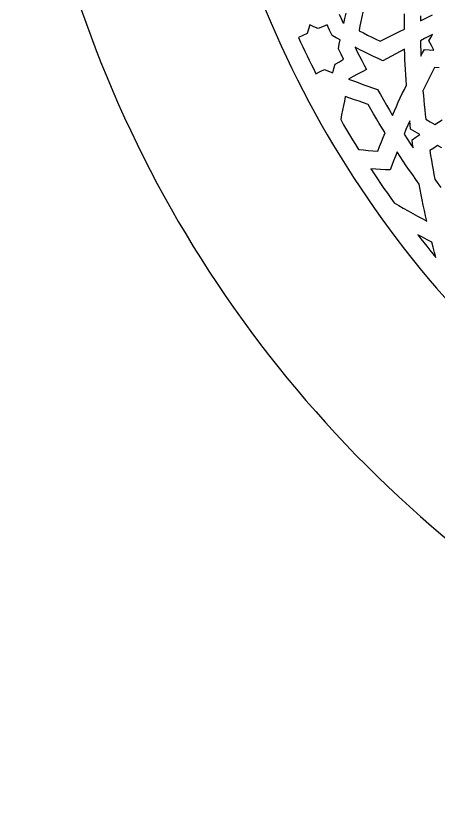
# Model space of a CAD drawing. Extents: x -250 to 250, y -250 to 250.
# Drawn here: x -250 to -161.6, y -250 to -82.8 of the extents above; entities that cross this region are included whole.
import ezdxf

# ---------------------------------------------------------------- set-up
doc = ezdxf.new("R2010")
doc.units = 0
doc.header["$MEASUREMENT"] = 0
doc.layers.add('LAYER_1', color=18, linetype='CONTINUOUS')
doc.layers.add('LAYER_2', color=174, linetype='CONTINUOUS')

msp = doc.modelspace()

# ---------------------------------------------------------------- linework, layer by layer
at = {"layer": 'LAYER_1'}
msp.add_lwpolyline([(0, 250, 0.414214), (-250, 0, 0.414214), (0, -250, 0.414214), (250, 0, 0.414214)], format="xyb", close=True, dxfattribs=at)
for points in [[(-181.1, -82.24), (-181.33, -83.3), (-181.56, -84.36), (-181.99, -83.41), (-182.42, -82.46)], [(-177.51, -82.01), (-177.72, -82.96), (-177.93, -83.92), (-178.13, -84.87), (-178.31, -85.83), (-178.27, -85.85), (-178.28, -85.9), (-177.4, -86.34), (-176.53, -86.78), (-175.66, -87.22), (-174.79, -87.65), (-173.92, -88.08), (-173.08, -87.65), (-172.23, -87.23), (-171.39, -86.8), (-170.54, -86.37), (-169.7, -85.94), (-168.85, -85.52), (-168.85, -84.47), (-168.84, -83.42), (-168.83, -82.38)], [(-165.5, -82.79), (-165.51, -83.82), (-164.66, -83.39), (-163.81, -82.96), (-162.96, -82.53)], [(-161.59, -93.61), (-162.58, -93.55), (-163.07, -94.52), (-163.55, -95.5), (-164.03, -96.48), (-164.5, -97.47), (-164.96, -98.45), (-164.87, -99.43), (-164.78, -100.41), (-164.69, -101.4), (-164.59, -102.39), (-164.49, -103.38), (-164.39, -104.38), (-163.45, -104.95), (-162.5, -105.51), (-161.74, -105.01), (-160.97, -104.51)], [(-161.01, -110.38), (-161.93, -109.86), (-162.73, -110.4), (-163.52, -110.94), (-163.36, -111.93), (-163.19, -112.92), (-163.02, -113.92), (-162.85, -114.92), (-162.68, -115.93), (-162.5, -116.93), (-161.89, -117.8), (-161.25, -118.65)]]:
    msp.add_lwpolyline(points, dxfattribs=at)
for points in [[(-182.28, -87.78), (-183.12, -87.34), (-183.96, -86.9), (-184.48, -85.78), (-184.98, -84.66), (-185.93, -85.05), (-186.87, -85.44), (-187.74, -85.04), (-188.62, -84.64), (-188.89, -85.56), (-189.16, -86.48), (-190.06, -86.9), (-190.96, -87.31), (-190.53, -88.26), (-190.1, -89.22), (-189.65, -90.16), (-189.18, -91.11), (-188.72, -92.05), (-188.26, -92.99), (-187.8, -93.93), (-187.34, -94.88), (-186.45, -94.43), (-185.57, -93.98), (-184.68, -94.35), (-183.78, -94.7), (-183.56, -93.78), (-183.32, -92.84), (-182.43, -92.35), (-181.54, -91.85), (-182.08, -90.75), (-182.62, -89.64), (-182.45, -88.71)], [(-163.72, -88), (-163.34, -87.32), (-162.97, -86.64), (-163.81, -87.08), (-164.65, -87.53), (-165.49, -87.98), (-165.47, -89.04), (-165.44, -90.1), (-165.41, -91.17), (-165.05, -90.47), (-164.68, -89.78), (-163.68, -89.87), (-162.67, -89.94), (-163.2, -88.98)], [(-171.32, -103.57), (-170.92, -102.65), (-170.52, -101.75), (-170.12, -100.84), (-169.7, -99.93), (-169.28, -99.03), (-168.85, -98.13), (-168.42, -97.23), (-168.49, -96.15), (-168.56, -95.08), (-168.63, -94.01), (-168.69, -92.95), (-168.73, -91.87), (-168.77, -90.8), (-168.8, -89.74), (-169.71, -90.22), (-170.61, -90.7), (-171.52, -91.18), (-172.43, -91.67), (-173.34, -92.15), (-174.31, -91.7), (-175.28, -91.24), (-176.26, -90.78), (-177.23, -90.32), (-178.19, -89.84), (-179.15, -89.35), (-178.69, -90.28), (-178.22, -91.21), (-177.74, -92.13), (-177.25, -93.05), (-176.76, -93.97), (-177.7, -94.47), (-178.64, -94.97), (-179.58, -95.47), (-180.52, -95.97), (-179.51, -96.34), (-178.51, -96.72), (-177.52, -97.09), (-176.51, -97.44), (-175.5, -97.79), (-174.49, -98.13), (-173.87, -99.23), (-173.24, -100.32), (-172.62, -101.41), (-171.98, -102.49)], [(-174.42, -111.02), (-174.05, -110.07), (-173.66, -109.12), (-173.27, -108.17), (-172.88, -107.23), (-173.49, -106.24), (-174.09, -105.26), (-174.69, -104.27), (-175.29, -103.28), (-175.86, -102.28), (-176.44, -101.27), (-177.38, -100.95), (-178.33, -100.62), (-179.28, -100.29), (-180.23, -99.95), (-181.19, -99.61), (-181.38, -100.57), (-181.58, -101.54), (-181.77, -102.51), (-181.96, -103.48), (-182.15, -104.46), (-181.54, -105.52), (-180.94, -106.57), (-180.32, -107.61), (-179.68, -108.65), (-179.05, -109.68), (-178.42, -110.72), (-177.41, -110.8), (-176.42, -110.88), (-175.42, -110.95)], [(-167, -110.39), (-167.12, -109.52), (-167.25, -108.65), (-166.43, -108.12), (-165.62, -107.59), (-166.58, -107.01), (-167.55, -106.42), (-167.65, -105.55), (-167.74, -104.68), (-168.14, -105.61), (-168.53, -106.54), (-168.92, -107.47), (-168.28, -108.44), (-167.64, -109.42)], [(-164.16, -125.67), (-164.41, -124.56), (-164.65, -123.46), (-164.89, -122.35), (-165.12, -121.25), (-165.35, -120.16), (-165.56, -119.05), (-165.76, -117.94), (-166.43, -116.98), (-167.11, -116.02), (-167.78, -115.07), (-168.45, -114.1), (-169.09, -113.12), (-169.74, -112.14), (-170.38, -111.16), (-170.74, -112.11), (-171.11, -113.06), (-171.47, -114.02), (-171.82, -114.98), (-172.82, -114.93), (-173.82, -114.88), (-174.83, -114.83), (-175.83, -114.77), (-175.16, -115.8), (-174.49, -116.82), (-173.82, -117.84), (-173.12, -118.85), (-172.41, -119.85), (-171.71, -120.85), (-171.01, -121.85), (-170.04, -122.42), (-169.07, -122.99), (-168.09, -123.53), (-167.1, -124.07), (-166.12, -124.61), (-165.14, -125.14)], [(-163.1, -130.07), (-164.08, -129.57), (-165.07, -129.06), (-166.06, -128.55), (-165.43, -129.34), (-164.8, -130.13), (-164.17, -130.92), (-163.53, -131.71), (-162.9, -132.5), (-162.27, -133.29), (-162.55, -132.21), (-162.82, -131.14)]]:
    msp.add_lwpolyline(points, close=True, dxfattribs=at)
at = {"layer": 'LAYER_2'}
msp.add_lwpolyline([(214, 0, 0.414214), (0, 214, 0.414214), (-214, 0, 0.414214), (0, -214, 0.414214)], format="xyb", close=True, dxfattribs=at)

doc.saveas('drawing.dxf')
